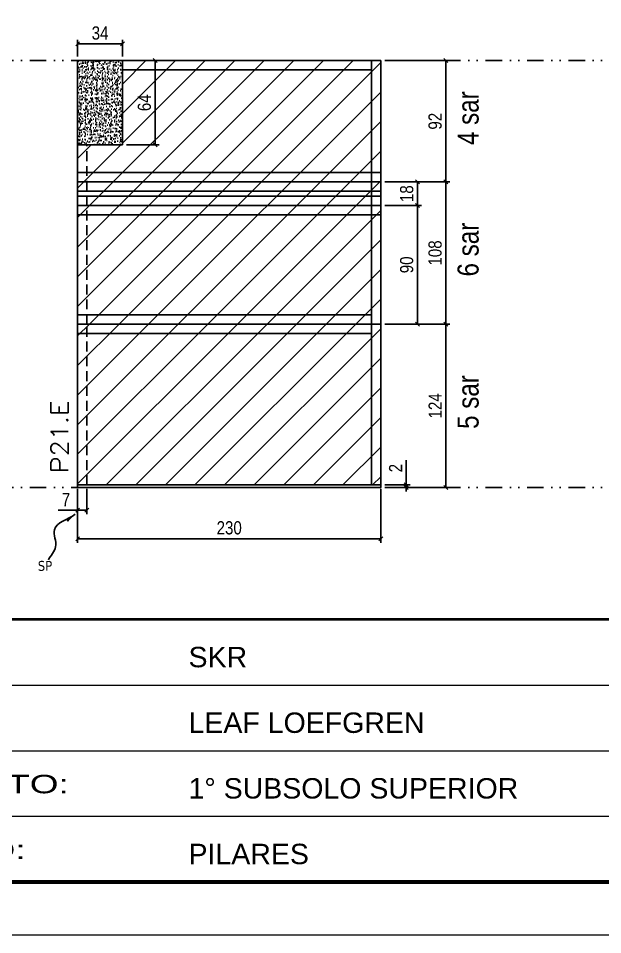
# Model space of a CAD drawing. Extents: x 14400 to 27878, y -21631 to 6985.
# Drawn here: x 16568 to 17011, y -5551 to -4856 of the extents above; entities that cross this region are included whole.
import ezdxf

# ---------------------------------------------------------------- set-up
doc = ezdxf.new("R2010")
doc.units = 0
for name, pattern in [('CONTINUO', [0]), ('DASHED', [0.75, 0.5, -0.25]), ('DIVIDE2', [0.625, 0.25, -0.125, 0, -0.125, 0, -0.125]), ('HIDDEN', [0.375, 0.25, -0.125])]:
    doc.linetypes.add(name, pattern=pattern)
for name, color, linetype in [('COTA', 241, 'Continuous'), ('NOMENCLATURA', 7, 'Continuous'), ('Nível', 160, 'Continuous'), ('Painéis', 200, 'Continuous'), ('SARR_2.2x7', 40, 'Continuous'), ('Sarrafo de Pressão', 42, 'HIDDEN'), ('texto', 7, 'Continuous')]:
    doc.layers.add(name, color=color, linetype=linetype)
for name, color, linetype, lineweight in [('Folhas', 255, 'Continuous', 9), ('Hachura', 251, 'Continuous', 9), ('SARRAFO DE PRESSAO', 251, 'DASHED', 9), ('Texto Seção', 7, 'Continuous', 15)]:
    doc.layers.add(name, color=color, linetype=linetype, lineweight=lineweight)
doc.styles.add('ARIAL', font='arial.ttf')
doc.styles.add('ARIAL_NARROW', font='ARIALN.TTF', dxfattribs={"height": 0.2})
doc.styles.add('COTA TECNICA', font='techl___.ttf', dxfattribs={"height": 10})
doc.styles.add('COTA TECNICA-50', font='techl___.ttf', dxfattribs={"height": 10})
doc.styles.add('REGUA-120', font='ROMANS.shx', dxfattribs={"height": 15})
doc.styles.get("Standard").update_dxf_attribs({"font": 'arial.ttf'})
doc.styles.add('Tecnologia', font='')
doc.styles.get('Tecnologia').set_extended_font_data('Forgotten Futurist')
doc.dimstyles.new('COTA PAINEL-50', dxfattribs={"dimtxt": 10, "dimasz": 3, "dimexe": 3, "dimexo": 3, "dimgap": 3, "dimtad": 1, "dimdec": 1, "dimzin": 12, "dimdsep": 46, "dimtxsty": 'COTA TECNICA-50', "dimblk1": 'OBLIQUE', "dimblk2": 'OBLIQUE', "dimsah": 1, "dimcen": 0.9, "dimclrd": 4, "dimclre": 4, "dimclrt": 240, "dimadec": 1, "dimazin": 3, "dimtfac": 1, "dimtdec": 1, "dimtmove": 0, "dimatfit": 3, "dimfxl": 1, "dimtolj": 1, "dimtzin": 12, "dimarcsym": 0})
doc.dimstyles.new('PAINEL', dxfattribs={"dimtxt": 10, "dimasz": 3, "dimexe": 3, "dimexo": 3, "dimgap": 3, "dimtad": 1, "dimdec": 1, "dimzin": 12, "dimdsep": 46, "dimtxsty": 'COTA TECNICA', "dimblk1": 'OBLIQUE', "dimblk2": 'OBLIQUE', "dimsah": 1, "dimcen": 0.9, "dimclrd": 4, "dimclre": 4, "dimclrt": 240, "dimadec": 1, "dimazin": 3, "dimtfac": 1, "dimtdec": 1, "dimtmove": 0, "dimatfit": 3, "dimfxl": 1, "dimtolj": 1, "dimtzin": 12, "dimarcsym": 0})
doc.dimstyles.get("Standard").update_dxf_attribs({"dimtxt": 0.18, "dimasz": 0.18, "dimexe": 0.18, "dimexo": 0.0625, "dimgap": 0.09, "dimtad": 0, "dimtih": 1, "dimtoh": 1, "dimdec": 4, "dimzin": 0, "dimdsep": 46, "dimtxsty": 'Standard', "dimcen": 0.09, "dimadec": 0, "dimazin": 0, "dimtfac": 1, "dimtdec": 4, "dimtofl": 0, "dimtmove": 0, "dimatfit": 3, "dimfxl": 1, "dimtolj": 1, "dimtzin": 0, "dimarcsym": 0})

# ---------------------------------------------------------------- blocks, each defined once
blk = doc.blocks.new('9999999999')
at = {"color": 30, "linetype": 'CONTINUO'}
for p, q in [((98564.56, 34379.64), (99583.98, 34379.64)), ((98564.56, 34329.83), (99487.98, 34329.83)), ((98564.56, 34280.02), (99487.98, 34280.02))]:
    blk.add_line(p, q, dxfattribs=at)
at = {"color": 30, "linetype": 'CONTINUO', "const_width": 2}
blk.add_lwpolyline([(99583.98, 34230.21), (99583.98, 34414.45, 0.414214), (99568.98, 34429.45), (98228.98, 34429.45, 0.414214), (98213.98, 34414.45), (98213.98, 34245.21, 0.414214), (98228.98, 34230.21), (99583.98, 34230.21)], format="xyb", dxfattribs=at)
at = {"layer": 'Folhas'}
blk.add_lwpolyline([(98138.98, 34190.21), (99623.98, 34190.21), (99623.98, 35240.21), (98138.98, 35240.21)], close=True, dxfattribs=at)
at = {"layer": 'Folhas', "color": 30, "const_width": 3}
blk.add_lwpolyline([(98213.98, 34230.21), (99583.98, 34230.21), (99583.98, 35200.21), (98213.98, 35200.21)], close=True, dxfattribs=at)
at = {"color": 7, "linetype": 'Continuous', "ltscale": 5, "style": 'ARIAL'}
for s, height, p in [('SKR', 15.483, (98837.68, 34393.13)), ('LEAF LOEFGREN', 15.4829, (98837.68, 34343.32)), ('1° SUBSOLO SUPERIOR', 15.4829, (98837.68, 34293.51)), ('PILARES', 15.483, (98837.68, 34243.7))]:
    blk.add_text(s, height=height, dxfattribs=at).set_placement(p)
at = {"layer": 'Folhas', "color": 7, "style": 'Tecnologia', "width": 1.5}
for s, p in [('PAVIMENTO:', (98573.65, 34297.5)), ('PROJETO:', (98573.65, 34247.69))]:
    blk.add_text(s, height=14, dxfattribs=at).set_placement(p)
blk = doc.blocks.new('_Oblique')
at = {"color": 0, "linetype": 'ByBlock', "lineweight": -2}
blk.add_line((-0.5, -0.5), (0.5, 0.5), dxfattribs=at)
blk = doc.blocks.new('*D1461')
at = {"layer": 'COTA', "color": 4, "lineweight": -2, "transparency": 16777216}
for p, q in [((16613.05, -5212.74), (16613.05, -5253.56)), ((16843.05, -5212.74), (16843.05, -5253.56)), ((16613.05, -5250.56), (16843.05, -5250.56))]:
    blk.add_line(p, q, dxfattribs=at)
at = {"layer": 'Defpoints', "color": 0, "transparency": 16777216}
for p in [(16613.05, -5209.74), (16843.05, -5209.74), (16843.05, -5250.56)]:
    blk.add_point(p, dxfattribs=at)
at = {"layer": 'COTA', "color": 4, "lineweight": -2, "transparency": 16777216, "xscale": 3, "yscale": 3, "zscale": 3, "rotation": 180}
blk.add_blockref('_Oblique', (16613.05, -5250.56), dxfattribs=at)
at = {"layer": 'COTA', "color": 4, "lineweight": -2, "transparency": 16777216, "xscale": 3, "yscale": 3, "zscale": 3}
blk.add_blockref('_Oblique', (16843.05, -5250.56), dxfattribs=at)
at = {"layer": 'COTA', "color": 240, "transparency": 16777216, "insert": (16728.05, -5242.34), "char_height": 10, "attachment_point": 5, "style": 'COTA TECNICA'}
blk.add_mtext('\\A1;230', dxfattribs=at)
blk = doc.blocks.new('*D1462')
at = {"layer": 'COTA', "color": 4, "lineweight": -2, "transparency": 16777216}
for p, q in [((16613.05, -5214.74), (16613.05, -5231.98)), ((16620.05, -5212.74), (16620.05, -5231.98)), ((16613.05, -5228.98), (16598.32, -5228.98)), ((16620.05, -5228.98), (16613.05, -5228.98))]:
    blk.add_line(p, q, dxfattribs=at)
at = {"layer": 'Defpoints', "color": 0, "transparency": 16777216}
for p in [(16613.05, -5211.74), (16620.05, -5209.74), (16613.05, -5228.98)]:
    blk.add_point(p, dxfattribs=at)
at = {"layer": 'COTA', "color": 4, "lineweight": -2, "transparency": 16777216, "xscale": 3, "yscale": 3, "zscale": 3, "rotation": 180}
blk.add_blockref('_Oblique', (16613.05, -5228.98), dxfattribs=at)
at = {"layer": 'COTA', "color": 4, "lineweight": -2, "transparency": 16777216, "xscale": 3, "yscale": 3, "zscale": 3}
blk.add_blockref('_Oblique', (16620.05, -5228.98), dxfattribs=at)
at = {"layer": 'COTA', "color": 240, "transparency": 16777216, "insert": (16604.18, -5220.91), "char_height": 10, "attachment_point": 5, "style": 'COTA TECNICA-50'}
blk.add_mtext('\\A1;7', dxfattribs=at)
blk = doc.blocks.new('*D1463')
at = {"layer": 'COTA', "color": 4, "lineweight": -2, "transparency": 16777216}
for p, q in [((16862.31, -5209.74), (16862.31, -5190.94)), ((16846.05, -5209.74), (16865.31, -5209.74)), ((16846.05, -5211.74), (16865.31, -5211.74)), ((16862.31, -5211.74), (16862.31, -5209.74)), ((16862.31, -5211.74), (16862.31, -5214.74))]:
    blk.add_line(p, q, dxfattribs=at)
at = {"layer": 'Defpoints', "color": 0, "transparency": 16777216}
for p in [(16843.05, -5209.74), (16843.05, -5211.74), (16862.31, -5211.74)]:
    blk.add_point(p, dxfattribs=at)
at = {"layer": 'COTA', "color": 4, "lineweight": -2, "transparency": 16777216, "xscale": 3, "yscale": 3, "zscale": 3}
for p, rotation in [((16862.31, -5209.74), 270), ((16862.31, -5211.74), 90)]:
    blk.add_blockref('_Oblique', p, dxfattribs=dict(at, rotation=rotation))
at = {"layer": 'COTA', "color": 240, "transparency": 16777216, "insert": (16854.31, -5196.99), "char_height": 10, "attachment_point": 5, "rotation": 90, "style": 'COTA TECNICA-50'}
blk.add_mtext('\\A1;2', dxfattribs=at)
blk = doc.blocks.new('*D1476')
at = {"layer": 'COTA', "color": 4, "lineweight": -2, "transparency": 16777216}
for p, q in [((16650.05, -4887.74), (16674.79, -4887.74)), ((16671.79, -4887.74), (16671.79, -4951.74)), ((16650.05, -4951.74), (16674.79, -4951.74))]:
    blk.add_line(p, q, dxfattribs=at)
at = {"layer": 'Defpoints', "color": 0, "transparency": 16777216}
for p in [(16647.05, -4887.74), (16647.05, -4951.74), (16671.79, -4951.74)]:
    blk.add_point(p, dxfattribs=at)
at = {"layer": 'COTA', "color": 4, "lineweight": -2, "transparency": 16777216, "xscale": 3, "yscale": 3, "zscale": 3}
for p, rotation in [((16671.79, -4887.74), 90), ((16671.79, -4951.74), 270)]:
    blk.add_blockref('_Oblique', p, dxfattribs=dict(at, rotation=rotation))
at = {"layer": 'COTA', "color": 240, "transparency": 16777216, "insert": (16663.69, -4919.74), "char_height": 10, "attachment_point": 5, "rotation": 90, "style": 'COTA TECNICA'}
blk.add_mtext('\\A1;64', dxfattribs=at)
blk = doc.blocks.new('*D1477')
at = {"layer": 'COTA', "color": 4, "lineweight": -2, "transparency": 16777216}
for p, q in [((16613.05, -4884.74), (16613.05, -4872.1)), ((16647.05, -4884.74), (16647.05, -4872.1)), ((16647.05, -4875.1), (16613.05, -4875.1))]:
    blk.add_line(p, q, dxfattribs=at)
at = {"layer": 'Defpoints', "color": 0, "transparency": 16777216}
for p in [(16613.05, -4875.1), (16613.05, -4887.74), (16647.05, -4887.74)]:
    blk.add_point(p, dxfattribs=at)
at = {"layer": 'COTA', "color": 4, "lineweight": -2, "transparency": 16777216, "xscale": 3, "yscale": 3, "zscale": 3, "rotation": 180}
blk.add_blockref('_Oblique', (16613.05, -4875.1), dxfattribs=at)
at = {"layer": 'COTA', "color": 4, "lineweight": -2, "transparency": 16777216, "xscale": 3, "yscale": 3, "zscale": 3}
blk.add_blockref('_Oblique', (16647.05, -4875.1), dxfattribs=at)
at = {"layer": 'COTA', "color": 240, "transparency": 16777216, "insert": (16630.05, -4866.88), "char_height": 10, "attachment_point": 5, "style": 'COTA TECNICA'}
blk.add_mtext('\\A1;34', dxfattribs=at)
blk = doc.blocks.new('*D1478')
at = {"layer": 'COTA', "color": 4, "lineweight": -2, "transparency": 16777216}
for p, q in [((16846.05, -5087.74), (16895.42, -5087.74)), ((16892.42, -5211.74), (16892.42, -5087.74)), ((16846.05, -5211.74), (16895.42, -5211.74))]:
    blk.add_line(p, q, dxfattribs=at)
at = {"layer": 'Defpoints', "color": 0, "transparency": 16777216}
for p in [(16843.05, -5087.74), (16892.42, -5087.74), (16843.05, -5211.74)]:
    blk.add_point(p, dxfattribs=at)
at = {"layer": 'COTA', "color": 4, "lineweight": -2, "transparency": 16777216, "xscale": 3, "yscale": 3, "zscale": 3}
for p, rotation in [((16892.42, -5087.74), 90), ((16892.42, -5211.74), 270)]:
    blk.add_blockref('_Oblique', p, dxfattribs=dict(at, rotation=rotation))
at = {"layer": 'COTA', "color": 240, "transparency": 16777216, "insert": (16884.34, -5149.74), "char_height": 10, "attachment_point": 5, "rotation": 90, "style": 'COTA TECNICA'}
blk.add_mtext('\\A1;124', dxfattribs=at)
blk = doc.blocks.new('*D1490')
at = {"layer": 'COTA', "color": 4, "lineweight": -2, "transparency": 16777216}
for p, q in [((16846.05, -4887.74), (16895.42, -4887.74)), ((16892.42, -4979.74), (16892.42, -4887.74)), ((16846.05, -4979.74), (16895.42, -4979.74))]:
    blk.add_line(p, q, dxfattribs=at)
at = {"layer": 'Defpoints', "color": 0, "transparency": 16777216}
for p in [(16843.05, -4887.74), (16892.42, -4887.74), (16843.05, -4979.74)]:
    blk.add_point(p, dxfattribs=at)
at = {"layer": 'COTA', "color": 4, "lineweight": -2, "transparency": 16777216, "xscale": 3, "yscale": 3, "zscale": 3}
for p, rotation in [((16892.42, -4887.74), 90), ((16892.42, -4979.74), 270)]:
    blk.add_blockref('_Oblique', p, dxfattribs=dict(at, rotation=rotation))
at = {"layer": 'COTA', "color": 240, "transparency": 16777216, "insert": (16884.33, -4933.74), "char_height": 10, "attachment_point": 5, "rotation": 90, "style": 'COTA TECNICA'}
blk.add_mtext('\\A1;92', dxfattribs=at)
blk = doc.blocks.new('*D1587')
at = {"layer": 'COTA', "color": 4, "lineweight": -2, "transparency": 16777216}
for p, q in [((16846.05, -4979.74), (16895.42, -4979.74)), ((16892.42, -4979.74), (16892.42, -5087.74)), ((16846.05, -5087.74), (16895.42, -5087.74))]:
    blk.add_line(p, q, dxfattribs=at)
at = {"layer": 'Defpoints', "color": 0, "transparency": 16777216}
for p in [(16843.05, -4979.74), (16843.05, -5087.74), (16892.42, -5087.74)]:
    blk.add_point(p, dxfattribs=at)
at = {"layer": 'COTA', "color": 4, "lineweight": -2, "transparency": 16777216, "xscale": 3, "yscale": 3, "zscale": 3}
for p, rotation in [((16892.42, -4979.74), 90), ((16892.42, -5087.74), 270)]:
    blk.add_blockref('_Oblique', p, dxfattribs=dict(at, rotation=rotation))
at = {"layer": 'COTA', "color": 240, "transparency": 16777216, "insert": (16884.29, -5033.74), "char_height": 10, "attachment_point": 5, "rotation": 90, "style": 'COTA TECNICA'}
blk.add_mtext('\\A1;108', dxfattribs=at)
blk = doc.blocks.new('*D1592')
at = {"layer": 'COTA', "color": 4, "lineweight": -2, "transparency": 16777216}
for p, q in [((16846.05, -4997.74), (16873.88, -4997.74)), ((16870.88, -4997.74), (16870.88, -5087.74)), ((16846.05, -5087.74), (16873.88, -5087.74))]:
    blk.add_line(p, q, dxfattribs=at)
at = {"layer": 'Defpoints', "color": 0, "transparency": 16777216}
for p in [(16843.05, -4997.74), (16843.05, -5087.74), (16870.88, -5087.74)]:
    blk.add_point(p, dxfattribs=at)
at = {"layer": 'COTA', "color": 4, "lineweight": -2, "transparency": 16777216, "xscale": 3, "yscale": 3, "zscale": 3}
for p, rotation in [((16870.88, -4997.74), 90), ((16870.88, -5087.74), 270)]:
    blk.add_blockref('_Oblique', p, dxfattribs=dict(at, rotation=rotation))
at = {"layer": 'COTA', "color": 240, "transparency": 16777216, "insert": (16862.75, -5042.74), "char_height": 10, "attachment_point": 5, "rotation": 90, "style": 'COTA TECNICA'}
blk.add_mtext('\\A1;90', dxfattribs=at)
blk = doc.blocks.new('*D1593')
at = {"layer": 'COTA', "color": 4, "lineweight": -2, "transparency": 16777216}
for p, q in [((16846.05, -4979.74), (16873.88, -4979.74)), ((16870.88, -4997.74), (16870.88, -4979.74)), ((16846.05, -4997.74), (16873.88, -4997.74))]:
    blk.add_line(p, q, dxfattribs=at)
at = {"layer": 'Defpoints', "color": 0, "transparency": 16777216}
for p in [(16843.05, -4979.74), (16870.88, -4979.74), (16843.05, -4997.74)]:
    blk.add_point(p, dxfattribs=at)
at = {"layer": 'COTA', "color": 4, "lineweight": -2, "transparency": 16777216, "xscale": 3, "yscale": 3, "zscale": 3}
for p, rotation in [((16870.88, -4979.74), 90), ((16870.88, -4997.74), 270)]:
    blk.add_blockref('_Oblique', p, dxfattribs=dict(at, rotation=rotation))
at = {"layer": 'COTA', "color": 240, "transparency": 16777216, "insert": (16862.78, -4988.74), "char_height": 10, "attachment_point": 5, "rotation": 90, "style": 'COTA TECNICA'}
blk.add_mtext('\\A1;18', dxfattribs=at)

msp = doc.modelspace()

# ---------------------------------------------------------------- hatches: boundary and pattern name
at = {"layer": 'COTA'}
h = msp.add_hatch(dxfattribs=at)
h.set_pattern_fill('AR-CONC', color=256, scale=0.03)
h.set_pattern_definition([(50, (-430.349, -2309.15), (5.4655401, -0.4781726), [0.5715, -6.2865]), (355, (-430.349, -2309.15), (-1.0573026, 5.7317054), [0.4572, -5.0292175]), (100.451445, (-429.8933, -2309.19), (4.4082374, 5.2535326), [0.4857003, -5.3427073]), (46.1842, (-430.349, -2307.626), (8.1323712, -1.2612698), [0.85725, -9.42975]), (96.63556, (-429.671, -2307.731), (7.122124, 7.4227837), [0.7285507, -8.0140682]), (351.18415, (-430.349, -2307.626), (7.122124, 7.4227837), [0.685799, -7.543792]), (21, (-429.587, -2308.007), (4.5484317, -3.067956), [0.5715, -6.2865]), (326, (-429.587, -2308.007), (1.8540609, 5.525639), [0.4572, -5.0292]), (71.451445, (-429.208, -2308.263), (6.4024926, 2.457683), [0.4857003, -5.3426981]), (37.5, (-430.3488, -2309.1502), (0.0926581, 2.53665117), [0, -4.96824, 0, -5.1054, 0, -5.04825]), (7.5, (-430.3488, -2309.1502), (2.00458988, 3.00541724), [0, -2.91084, 0, -4.85394, 0, -1.92405]), (327.5, (-432.048, -2309.1502), (4.06771786, -0.17186232), [0, -1.905, 0, -5.9436, 0, -7.8867]), (317.5, (-432.81, -2309.1502), (4.44387544, 0.7627947), [0, -2.4765, 0, -3.94716, 0, -5.6007])])
h.paths.add_polyline_path([(16647.05, -4887.74), (16613.05, -4887.74), (16613.05, -4951.74), (16647.05, -4951.74)])
at = {"layer": 'Hachura'}
h = msp.add_hatch(dxfattribs=at)
h.set_pattern_fill('ANSI31', color=256, scale=5)
h.paths.add_polyline_path([(14823.75, -4979.74), (14585.75, -4979.74), (14585.75, -5087.74), (14823.75, -5087.74)])
h.paths.add_polyline_path([(15067.75, -4979.74), (14823.75, -4979.74), (14823.75, -5087.74), (15067.75, -5087.74)])
h.paths.add_polyline_path([(15067.75, -4951.74), (14823.75, -4951.74), (14823.75, -4979.74), (15067.75, -4979.74)])
h.paths.add_polyline_path([(14823.75, -4951.74), (14585.75, -4951.74), (14585.75, -4979.74), (14823.75, -4979.74)])
h.paths.add_polyline_path([(15466.49, -4997.74), (15256.49, -4997.74), (15256.49, -5087.74), (15466.49, -5087.74)])
h.paths.add_polyline_path([(15710.49, -4997.74), (15466.49, -4997.74), (15466.49, -5087.74), (15710.49, -5087.74)])
h.paths.add_polyline_path([(15676.49, -4887.74), (15475.49, -4887.74), (15475.49, -4951.74), (15466.49, -4951.74), (15466.49, -4979.74), (15710.49, -4979.74), (15710.49, -4951.74), (15676.49, -4951.74)])
h.paths.add_polyline_path([(15710.49, -4979.74), (15466.49, -4979.74), (15466.49, -4997.74), (15710.49, -4997.74)])
h.paths.add_polyline_path([(15466.49, -4979.74), (15256.49, -4979.74), (15256.49, -4997.74), (15466.49, -4997.74)])
h.paths.add_polyline_path([(16205, -4967.74), (16186, -4967.74), (16186, -5209.74), (16205, -5209.74)])
h.paths.add_polyline_path([(16205, -4951.74), (16186, -4951.74), (16186, -4967.74), (16205, -4967.74)])
h.paths.add_polyline_path([(16425.38, -4951.76), (16401.38, -4951.76), (16401.38, -5059.76), (16425.38, -5059.76)])
h.paths.add_polyline_path([(17310.25, -4997.74), (17172.25, -4997.74), (17172.25, -5087.74), (17310.25, -5087.74)])
h.paths.add_polyline_path([(17276.25, -4887.74), (17172.25, -4887.74), (17172.25, -4979.74), (17310.25, -4979.74), (17310.25, -4951.74), (17276.25, -4951.74)])
h.paths.add_polyline_path([(17310.25, -4979.74), (17172.25, -4979.74), (17172.25, -4997.74), (17310.25, -4997.74)])
h.paths.add_polyline_path([(17172.25, -4887.74), (17084.25, -4887.74), (17084.25, -4951.74), (17050.25, -4951.74), (17050.25, -4979.74), (17172.25, -4979.74)])
h.paths.add_polyline_path([(17172.25, -4979.74), (17050.25, -4979.74), (17050.25, -4997.74), (17172.25, -4997.74)])
h.paths.add_polyline_path([(17172.25, -4997.74), (17050.25, -4997.74), (17050.25, -5087.74), (17172.25, -5087.74)])
h.paths.add_polyline_path([(16843.05, -4997.74), (16613.05, -4997.74), (16613.05, -5087.74), (16843.05, -5087.74)])
h.paths.add_polyline_path([(16843.05, -4979.74), (16613.05, -4979.74), (16613.05, -4997.74), (16843.05, -4997.74)])
h.paths.add_polyline_path([(16843.05, -4887.74), (16647.05, -4887.74), (16647.05, -4951.74), (16613.05, -4951.74), (16613.05, -4979.74), (16843.05, -4979.74)])
h = msp.add_hatch(dxfattribs=at)
h.set_pattern_fill('ANSI31', color=256, scale=5)
h.paths.add_polyline_path([(16843.05, -5087.74), (16613.05, -5087.74), (16613.05, -5209.74), (16843.05, -5209.74)])

# ---------------------------------------------------------------- linework, layer by layer
at = {"layer": 'COTA'}
for p, q in [((16613.05, -4951.74), (16613.05, -4887.74)), ((16613.05, -4887.74), (16647.05, -4887.74))]:
    msp.add_line(p, q, dxfattribs=at)
at = {"layer": 'Nível', "color": 4, "linetype": 'DIVIDE2', "ltscale": 50}
for p, q in [((16073.47, -4887.74), (17443.47, -4887.74)), ((16073.47, -5211.74), (17443.47, -5211.74))]:
    msp.add_line(p, q, dxfattribs=at)
at = {"layer": 'Painéis'}
for p, q in [((16843.05, -4887.74), (16647.05, -4887.74)), ((16647.05, -4887.74), (16647.05, -4951.74)), ((16843.05, -5209.74), (16843.05, -4887.74)), ((16613.05, -4951.74), (16613.05, -5209.74)), ((16647.05, -4951.74), (16613.05, -4951.74)), ((16613.05, -4979.74), (16843.05, -4979.74)), ((16613.05, -4997.74), (16843.05, -4997.74)), ((16613.05, -5087.74), (16843.05, -5087.74))]:
    msp.add_line(p, q, dxfattribs=at)
msp.add_lwpolyline([(16613.05, -5209.74), (16843.05, -5209.74), (16843.05, -5211.74), (16613.05, -5211.74)], close=True, dxfattribs=at)
at = {"layer": 'SARR_2.2x7'}
for p, q in [((16836.05, -5087.74), (16836.05, -4887.74)), ((16647.05, -4894.74), (16836.05, -4894.74)), ((16613.05, -4972.74), (16843.05, -4972.74)), ((16613.05, -4986.74), (16843.05, -4986.74)), ((16613.05, -4990.74), (16843.05, -4990.74)), ((16613.05, -5004.74), (16843.05, -5004.74)), ((16613.05, -5080.74), (16836.05, -5080.74)), ((16836.05, -5209.74), (16836.05, -5087.74)), ((16613.05, -5094.74), (16836.05, -5094.74))]:
    msp.add_line(p, q, dxfattribs=at)
at = {"layer": 'Sarrafo de Pressão', "ltscale": 30}
for p, q in [((16620.05, -5087.74), (16620.05, -4951.74)), ((16620.05, -5209.74), (16620.05, -5087.74))]:
    msp.add_line(p, q, dxfattribs=at)

# ---------------------------------------------------------------- block references
at = {"layer": 'SARRAFO DE PRESSAO', "color": 6, "linetype": 'ByBlock'}
msp.add_blockref('9999999999', (-82140.51, -39741.23), dxfattribs=at)

# ---------------------------------------------------------------- texts
at = {"layer": 'NOMENCLATURA', "style": 'ARIAL_NARROW'}
for s, p in [('4 sar', (16917.29, -4951.83)), ('6 sar', (16917.29, -5051.55)), ('5 sar', (16917.29, -5167.22)), ('5 sar', (16917.29, -5167.22))]:
    msp.add_text(s, height=16, rotation=90, dxfattribs=at).set_placement(p)
at = {"layer": 'texto', "color": 0, "insert": (16588.27, -5271.23), "char_height": 7.5, "attachment_point": 5}
msp.add_mtext('{\\fTahoma|b0|i0|c0|p34;\\C4;SP}', dxfattribs=at)
at = {"layer": 'Texto Seção', "style": 'REGUA-120', "width": 1.1}
msp.add_text('P21.E', height=13, rotation=90, dxfattribs=at).set_placement((16605.8, -5200.98))

# ---------------------------------------------------------------- dimensions: what is measured, and where the dimension line sits
at = {"layer": 'COTA'}
for base, p1, p2, angle, dimstyle, picture, middle in [((16613.05, -4875.1), (16647.05, -4887.74), (16613.05, -4887.74), 180, 'PAINEL', '*D1477', (16630.05, -4866.88)), ((16671.79, -4951.74), (16647.05, -4887.74), (16647.05, -4951.74), 90, 'PAINEL', '*D1476', (16663.69, -4919.74)), ((16892.42, -4887.74), (16843.05, -4979.74), (16843.05, -4887.74), 90, 'PAINEL', '*D1490', (16884.33, -4933.74)), ((16892.42, -5087.74), (16843.05, -4979.74), (16843.05, -5087.74), 90, 'PAINEL', '*D1587', (16884.29, -5033.74)), ((16870.88, -4979.74), (16843.05, -4997.74), (16843.05, -4979.74), 90, 'PAINEL', '*D1593', (16862.78, -4988.74)), ((16870.88, -5087.74), (16843.05, -4997.74), (16843.05, -5087.74), 90, 'PAINEL', '*D1592', (16862.75, -5042.74)), ((16892.42, -5087.74), (16843.05, -5211.74), (16843.05, -5087.74), 90, 'PAINEL', '*D1478', (16884.34, -5149.74)), ((16613.05, -5228.98), (16620.05, -5209.74), (16613.05, -5211.74), 180, 'COTA PAINEL-50', '*D1462', (16604.18, -5220.91))]:
    dim = msp.add_linear_dim(base=base, p1=p1, p2=p2, angle=angle, dimstyle=dimstyle, dxfattribs=at)
    dim.commit()
    dim.dimension.update_dxf_attribs({"geometry": picture, "text_midpoint": middle})
dim = msp.add_linear_dim(base=(16862.31, -5211.74), p1=(16843.05, -5209.74), p2=(16843.05, -5211.74), angle=90, dimstyle='COTA PAINEL-50', dxfattribs=at)
dim.commit()
dim.dimension.update_dxf_attribs({"geometry": '*D1463', "text_midpoint": (16862.31, -5196.99), "dimtype": 160})
dim = msp.add_linear_dim(base=(16843.05, -5250.56), p1=(16613.05, -5209.74), p2=(16843.05, -5209.74), dimstyle='PAINEL', override={"dimarcsym": 2}, dxfattribs=at)
dim.commit()
dim.dimension.update_dxf_attribs({"geometry": '*D1461', "text_midpoint": (16728.05, -5242.34)})

# ---------------------------------------------------------------- leaders
at = {"layer": 'COTA', "path_type": 1}
msp.add_leader([(16611.22, -5231.92), (16595.44, -5243.76), (16596.36, -5256.76), (16590.81, -5266.54)], dimstyle='Standard', override={"dimasz": 8}, dxfattribs=at)

doc.saveas('drawing.dxf')
